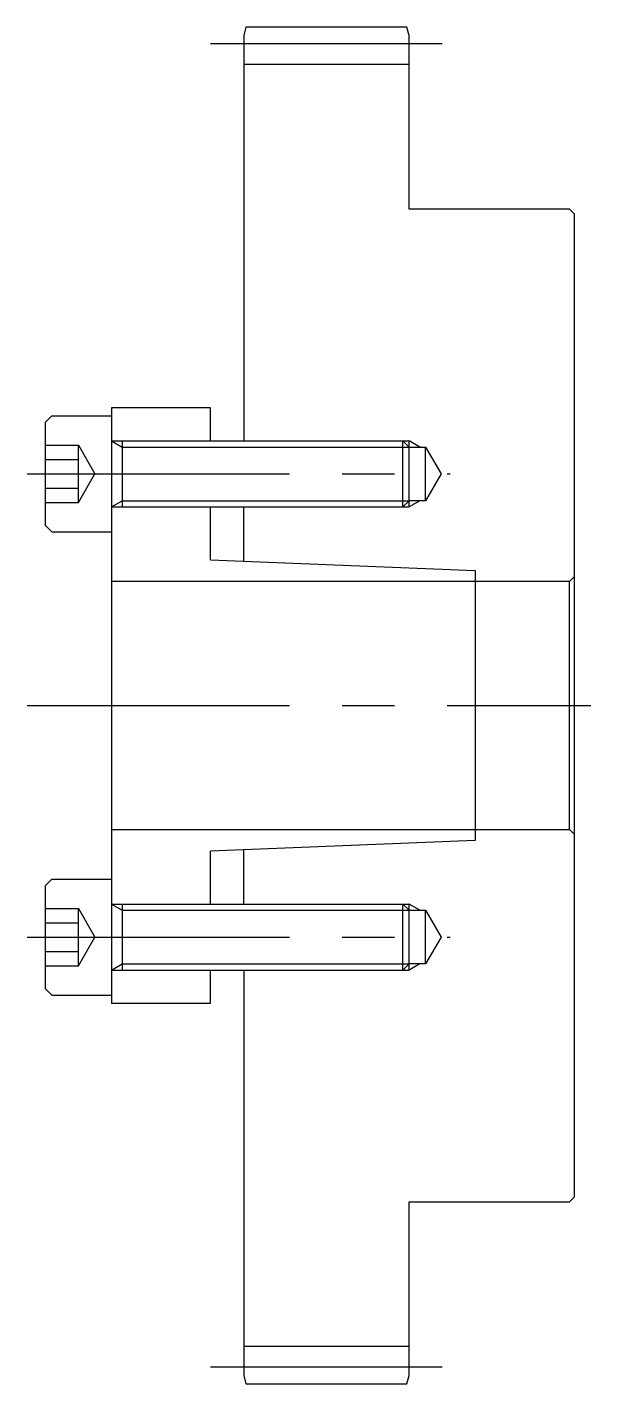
# Model space of a CAD drawing. Extents: x -2 to 135, y -8 to 94.
# Drawn here: x 100.9 to 135, y 10 to 92 of the extents above; entities that cross this region are included whole.
import ezdxf

# ---------------------------------------------------------------- set-up
doc = ezdxf.new("R2010")
doc.units = 0
doc.header["$LTSCALE"] = 0.5
doc.linetypes.add('CENTER', pattern=[50.8, 31.75, -6.35, 6.35, -6.35])
for name, color, linetype in [('MSM_CENTER', 1, 'CENTER'), ('MSM_CONTINUOUS', 7, 'CONTINUOUS'), ('MSM_NARROW', 5, 'CONTINUOUS')]:
    doc.layers.add(name, color=color, linetype=linetype)

msp = doc.modelspace()

# ---------------------------------------------------------------- linework, layer by layer
at = {"layer": 'MSM_CENTER'}
for p, q in [((126, 91), (112, 91)), ((100.9, 65), (126.483, 65)), ((100.9, 51), (135, 51)), ((100.9, 37), (126.483, 37)), ((126, 11), (112, 11))]:
    msp.add_line(p, q, dxfattribs=at)
at = {"layer": 'MSM_CONTINUOUS'}
for p, q in [((114.134, 92), (114, 91.5)), ((123.866, 92), (114.134, 92)), ((124, 91.5), (123.866, 92)), ((114, 91.5), (114, 67)), ((124, 81), (124, 91.5)), ((124, 89.75), (114, 89.75)), ((133.7, 81), (124, 81)), ((134, 80.7), (133.7, 81)), ((134, 21.3), (134, 80.7)), ((106, 69), (106, 33)), ((112, 69), (106, 69)), ((112, 67), (112, 69)), ((102, 68.1), (102.4, 68.5)), ((102, 68.1), (102, 61.9)), ((102.4, 68.5), (106, 68.5)), ((102, 66.732), (104, 66.732)), ((104, 66.732), (105, 65)), ((104, 63.268), (104, 66.732)), ((106, 67), (123.621, 67)), ((106.656, 67), (106.656, 63)), ((123.621, 63), (123.621, 67)), ((124, 66.621), (123.621, 67)), ((124, 66.621), (125, 66.621)), ((124, 63.379), (124, 66.621)), ((125, 63.379), (125, 66.621)), ((125, 66.621), (125.936, 65)), ((102, 65.866), (104, 65.866)), ((104, 63.268), (105, 65)), ((125.936, 65), (125, 63.379)), ((102, 64.134), (104, 64.134)), ((102, 63.268), (104, 63.268)), ((123.621, 63), (124, 63.379)), ((125, 63.379), (124, 63.379)), ((106, 63), (123.621, 63)), ((112, 59.8), (112, 63)), ((114, 59.719), (114, 63)), ((102.4, 61.5), (102, 61.9)), ((102.4, 61.5), (106, 61.5)), ((112, 59.8), (128, 59.15)), ((128, 59.15), (128, 42.85)), ((133.7, 58.5), (106, 58.5)), ((134, 58.8), (133.7, 58.5)), ((133.7, 43.5), (133.7, 58.5)), ((106, 43.5), (133.7, 43.5)), ((133.7, 43.5), (134, 43.2)), ((128, 42.85), (112, 42.2)), ((112, 39), (112, 42.2)), ((114, 39), (114, 42.281)), ((102, 40.1), (102.4, 40.5)), ((102.4, 40.5), (106, 40.5)), ((102, 40.1), (102, 33.9)), ((102, 38.732), (104, 38.732)), ((104, 38.732), (105, 37)), ((104, 35.268), (104, 38.732)), ((106, 39), (123.621, 39)), ((106.656, 39), (106.656, 35)), ((123.621, 35), (123.621, 39)), ((124, 38.621), (123.621, 39)), ((124, 38.621), (125, 38.621)), ((124, 35.379), (124, 38.621)), ((125, 35.379), (125, 38.621)), ((125, 38.621), (125.936, 37)), ((102, 37.866), (104, 37.866)), ((104, 35.268), (105, 37)), ((125.936, 37), (125, 35.379)), ((102, 36.134), (104, 36.134)), ((102, 35.268), (104, 35.268)), ((123.621, 35), (124, 35.379)), ((125, 35.379), (124, 35.379)), ((106, 35), (123.621, 35)), ((112, 33), (112, 35)), ((114, 35), (114, 10.5)), ((102.4, 33.5), (102, 33.9)), ((102.4, 33.5), (106, 33.5)), ((106, 33), (112, 33)), ((124, 10.5), (124, 21)), ((124, 21), (133.7, 21)), ((133.7, 21), (134, 21.3)), ((124, 12.25), (114, 12.25)), ((114, 10.5), (114.134, 10)), ((114.134, 10), (123.866, 10)), ((123.866, 10), (124, 10.5))]:
    msp.add_line(p, q, dxfattribs=at)
at = {"layer": 'MSM_NARROW'}
for p, q in [((106, 67), (106.656, 66.621)), ((106.656, 66.621), (124, 66.621)), ((123.621, 67), (124, 67)), ((124.656, 66.621), (124, 67)), ((124, 63), (124, 67)), ((106, 63), (106.656, 63.379)), ((106.656, 63.379), (124, 63.379)), ((124.656, 63.379), (124, 63)), ((123.621, 63), (124, 63)), ((106, 39), (106.656, 38.621)), ((106.656, 38.621), (124, 38.621)), ((123.621, 39), (124, 39)), ((124, 35), (124, 39)), ((124.656, 38.621), (124, 39)), ((106, 35), (106.656, 35.379)), ((106.656, 35.379), (124, 35.379)), ((124.656, 35.379), (124, 35)), ((123.621, 35), (124, 35))]:
    msp.add_line(p, q, dxfattribs=at)

doc.saveas('drawing.dxf')
